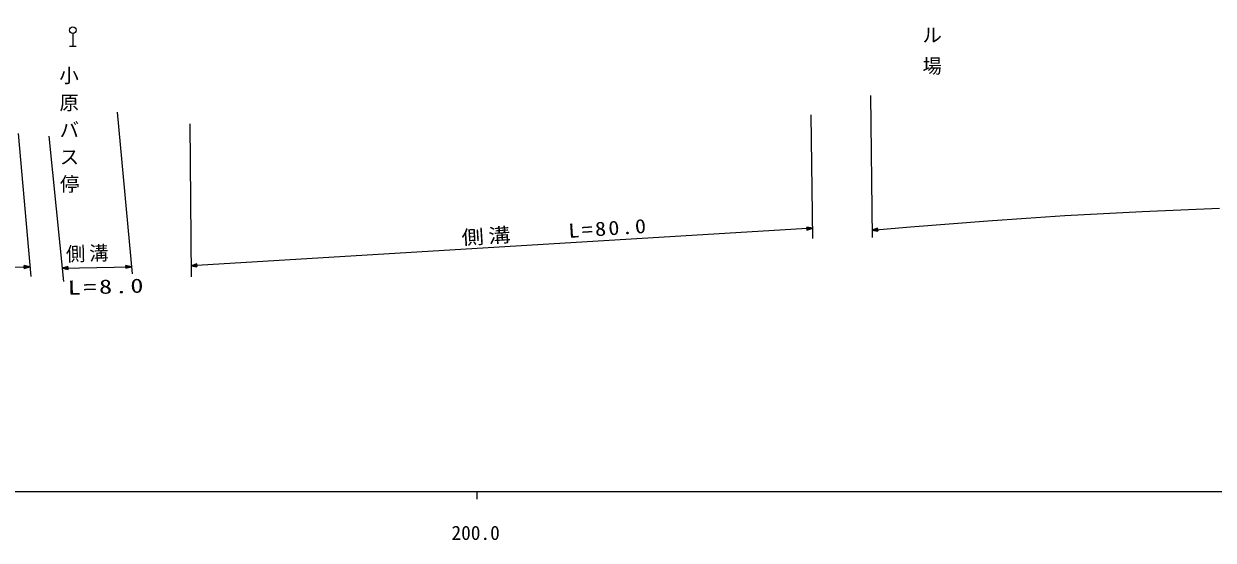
# Model space of a CAD drawing. Units: millimetres, scale not verified. Extents: x 40000 to 680000, y 20000 to 380000.
# Drawn here: x 209553 to 363000, y 198715 to 265282 of the extents above; entities that cross this region are included whole.
import ezdxf
from ezdxf.enums import TextEntityAlignment as Align

# ---------------------------------------------------------------- set-up
doc = ezdxf.new("R2010")
doc.units = ezdxf.units.MM
doc.header["$LTSCALE"] = 1000
for name, color, linetype, lineweight in [('M-BGD', 7, 'Continuous', 25), ('M-BGD-HTXT', 7, 'Continuous', 13), ('M-TTL-BAND', 7, 'Continuous', 25)]:
    doc.layers.add(name, color=color, linetype=linetype, lineweight=lineweight)
doc.styles.add('@ＭＳ ゴシック', font='')
doc.styles.add('ＭＳ ゴシック', font='')
doc.styles.get('@ＭＳ ゴシック').set_extended_font_data('@MS Gothic')
doc.styles.get('ＭＳ ゴシック').set_extended_font_data('MS Gothic')

msp = doc.modelspace()

# ---------------------------------------------------------------- linework, layer by layer
at = {"layer": 'M-BGD'}
for p, q in [((215873, 264038), (215873, 262394)), ((215448, 262394), (216291, 262394))]:
    msp.add_line(p, q, dxfattribs=at)
msp.add_circle((215873, 264457), 419, dxfattribs=at)
at = {"layer": 'M-BGD-HTXT'}
for p, q in [((318786, 256019), (318984, 237730)), ((221586, 253880), (223555, 233060)), ((311343, 237612), (311150, 253556)), ((230986, 252377), (231145, 232655)), ((208832, 251151), (210443, 232698)), ((212798, 250798), (214681, 232082)), ((311327, 238925), (231134, 234104)), ((168392, 233648), (210333, 233952)), ((214510, 233782), (223470, 233965))]:
    msp.add_line(p, q, dxfattribs=at)
for points in [[(318973, 238695), (323946, 239099), (328929, 239496), (333904, 239875), (338890, 240232), (343868, 240556), (348858, 240846), (353840, 241101), (358833, 241322), (363818, 241509)], [(311250, 238921), (310606, 238722), (310587, 239041), (311248, 238921)], [(310737, 238890), (310870, 238898), (310738, 238871), (310736, 238909), (310870, 238898)], [(319050, 238701), (319690, 238910), (319714, 238593), (319052, 238701)], [(319562, 238741), (319429, 238730), (319561, 238759), (319563, 238722), (319429, 238730)], [(210256, 233952), (209603, 233788), (209601, 234107), (210255, 233952)], [(209743, 233948), (209876, 233949), (209743, 233929), (209743, 233967), (209876, 233949)], [(214587, 233784), (215238, 233956), (215245, 233638), (214589, 233784)], [(215101, 233794), (214968, 233791), (215100, 233813), (215101, 233775), (214968, 233791)], [(223393, 233963), (222742, 233791), (222735, 234109), (223391, 233963)], [(222879, 233953), (223012, 233956), (222880, 233934), (222879, 233972), (223012, 233956)], [(231210, 234109), (231854, 234307), (231873, 233989), (231212, 234109)], [(231723, 234140), (231590, 234132), (231722, 234158), (231724, 234121), (231590, 234132)]]:
    msp.add_lwpolyline(points, dxfattribs=at)
for points in [[(311327, 238925), (310567, 239068), (310589, 238693)], [(311173, 238916), (310633, 238752), (310617, 239014)], [(311098, 238912), (310659, 238782), (310647, 238988)], [(311022, 238907), (310685, 238812), (310676, 238961)], [(310947, 238903), (310712, 238841), (310706, 238935)], [(318973, 238695), (319735, 238566), (319706, 238940)], [(319126, 238707), (319664, 238880), (319684, 238619)], [(319201, 238713), (319638, 238850), (319654, 238644)], [(319278, 238719), (319612, 238820), (319624, 238670)], [(319353, 238724), (319586, 238790), (319594, 238696)], [(210333, 233952), (209582, 234135), (209585, 233760)], [(210180, 233951), (209631, 233816), (209629, 234079)], [(210105, 233951), (209659, 233844), (209658, 234051)], [(210028, 233950), (209687, 233873), (209686, 234023)], [(209953, 233950), (209715, 233901), (209714, 233995)], [(214510, 233782), (215264, 233610), (215256, 233985)], [(214664, 233785), (215210, 233928), (215216, 233665)], [(214739, 233787), (215183, 233899), (215187, 233693)], [(214816, 233788), (215155, 233870), (215158, 233720)], [(214891, 233790), (215128, 233842), (215130, 233748)], [(223470, 233965), (222716, 234137), (222724, 233762)], [(223316, 233962), (222769, 233819), (222764, 234082)], [(223241, 233960), (222797, 233848), (222793, 234054)], [(223164, 233959), (222825, 233877), (222821, 234027)], [(223089, 233957), (222852, 233905), (222850, 233999)], [(231134, 234104), (231894, 233962), (231871, 234336)], [(231287, 234113), (231828, 234277), (231843, 234015)], [(231362, 234118), (231801, 234248), (231814, 234042)], [(231439, 234123), (231775, 234218), (231784, 234068)], [(231514, 234127), (231748, 234188), (231754, 234095)]]:
    msp.add_lwpolyline(points, close=True, dxfattribs=at)
at = {"layer": 'M-TTL-BAND'}
for p, q in [((40000, 205000), (579000, 205000)), ((268000, 205000), (268000, 204000))]:
    msp.add_line(p, q, dxfattribs=at)

# ---------------------------------------------------------------- texts
at = {"layer": 'M-BGD-HTXT', "char_height": 1833, "attachment_point": 7}
for s, insert, rotation, style in [('\\T1.6;ゲ－トボ－ル場', (325580, 285119), 270, '@ＭＳ ゴシック'), ('\\T1.4;小原バス停', (214175, 259891), 270.3, '@ＭＳ ゴシック'), ('\\T1.2;\\W1.15;側溝\u3000\u3000L=80.0', (266106, 236587), 3.7, 'ＭＳ ゴシック'), ('\\T1.2;側溝', (215024, 234478), 1.7, 'ＭＳ ゴシック'), ('\\T1.2;\\W1.35;L=8.0', (215252, 230313), 1.7, 'ＭＳ ゴシック')]:
    msp.add_mtext(s, dxfattribs=dict(at, insert=insert, rotation=rotation, style=style))
at = {"layer": 'M-TTL-BAND', "style": 'ＭＳ ゴシック'}
msp.add_text('200.0', height=1833, dxfattribs=at).set_placement((267844, 198195), align=Align.BOTTOM_CENTER)

doc.saveas('drawing.dxf')
